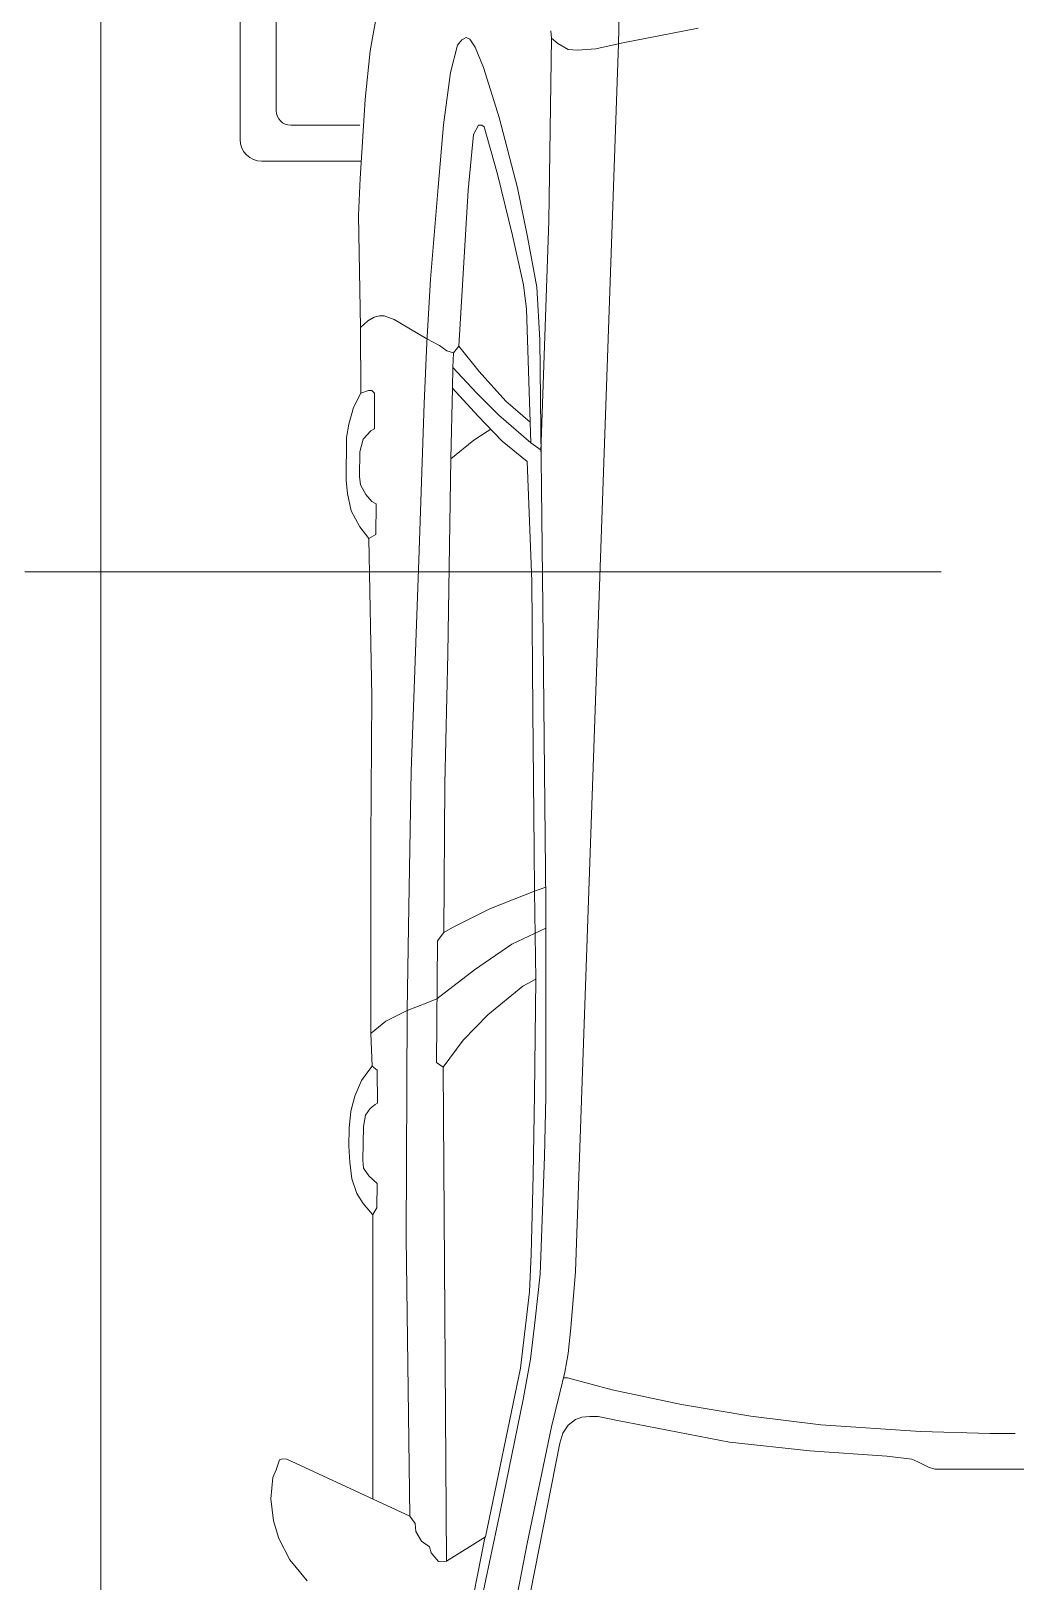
# Model space of a CAD drawing. Header units: millimetres. Extents: x 48966 to 155647, y -43515 to 30475.
# Drawn here: x 66360 to 67724, y 18119 to 20266 of the extents above; entities that cross this region are included whole.
import ezdxf

# ---------------------------------------------------------------- set-up
doc = ezdxf.new("R2010")
doc.units = ezdxf.units.MM
doc.linetypes.add('Осевые', pattern=[6350, 1270, -952.5, 3175, -952.5])
for name, color, linetype, lineweight in [('Оси-2', 7, 'Осевые', 9), ('Парковка', 7, 'Continuous', 9), ('Элементы узлов', 7, 'Continuous', 9)]:
    doc.layers.add(name, color=color, linetype=linetype, lineweight=lineweight)

# ---------------------------------------------------------------- blocks, each defined once
blk = doc.blocks.new('Парковка_одиночная - Средний класс 5500х2500мм-8504634-План -1-го этажа на отм_ -10_350')
at = {"layer": 'Парковка'}
blk.add_line((2500, 0), (2500, -5500), dxfattribs=at)
blk = doc.blocks.new('Парковка_одиночная - Средний класс 5500х2500мм-8505123-План -1-го этажа на отм_ -10_350')
at = {"layer": 'Парковка'}
for p, q in [((2500, 0), (2500, 5500)), ((2139.8, 1318.6), (2276.7, 1318.6)), ((2306.7, 1288.6), (2306.7, 1058.6)), ((2236.7, 1268.6), (2141, 1268.6)), ((2256.7, 1058.6), (2256.7, 1248.6))]:
    blk.add_line(p, q, dxfattribs=at)
for centre, radius in [((2276.7, 1288.6), 30), ((2236.7, 1248.6), 20)]:
    blk.add_arc(centre, radius, 0, 90, dxfattribs=at)
at = {"layer": 'Элементы узлов'}
for p, q in [((1998.4, 3436.2), (1946.1, 3187.1)), ((1998.4, 3436.2), (1946.1, 3187.1)), ((1998.4, 3436.2), (1946.1, 3187.1)), ((1863.7, 3094), (1930.3, 3433.2)), ((1863.7, 3094), (1930.3, 3433.2)), ((1863.7, 3094), (1930.3, 3433.2)), ((1939.3, 3391), (1908.8, 3233.2)), ((1939.3, 3391), (1908.8, 3233.2)), ((1939.3, 3391), (1908.8, 3233.2)), ((1998.6, 3382.2), (1967.8, 3225.2)), ((1998.6, 3382.2), (1967.8, 3225.2)), ((1998.6, 3382.2), (1967.8, 3225.2)), ((2213.8, 3285.1), (2237.9, 3255.9)), ((2213.8, 3285.1), (2237.9, 3255.9)), ((2213.8, 3285.1), (2237.9, 3255.9)), ((1966.6, 3224.1), (2020.8, 3257.7)), ((1966.6, 3224.1), (2020.8, 3257.7)), ((1966.6, 3224.1), (2020.8, 3257.7)), ((2020.8, 3257.7), (2032, 3258.1)), ((2020.8, 3257.7), (2032, 3258.1)), ((2020.8, 3257.7), (2032, 3258.1)), ((2020.8, 3257.7), (2025.5, 2573.4)), ((2020.8, 3257.7), (2025.5, 2573.4)), ((2020.8, 3257.7), (2025.5, 2573.4)), ((2032, 3258.1), (2042.2, 3245.9)), ((2032, 3258.1), (2042.2, 3245.9)), ((2032, 3258.1), (2042.2, 3245.9)), ((2042.2, 3245.9), (2044.4, 3237.8)), ((2042.2, 3245.9), (2044.4, 3237.8)), ((2042.2, 3245.9), (2044.4, 3237.8)), ((2237.9, 3255.9), (2253.3, 3226.4)), ((2237.9, 3255.9), (2253.3, 3226.4)), ((2237.9, 3255.9), (2253.3, 3226.4)), ((1908.8, 3233.2), (1875.4, 3071.4)), ((1908.8, 3233.2), (1875.4, 3071.4)), ((1908.8, 3233.2), (1875.4, 3071.4)), ((1918.1, 2990.5), (1966.6, 3224.1)), ((1918.1, 2990.5), (1966.6, 3224.1)), ((1918.1, 2990.5), (1966.6, 3224.1)), ((2044.4, 3237.8), (2055.3, 3229.9)), ((2044.4, 3237.8), (2055.3, 3229.9)), ((2044.4, 3237.8), (2055.3, 3229.9)), ((2055.3, 3229.9), (2063.1, 3216.8)), ((2055.3, 3229.9), (2063.1, 3216.8)), ((2055.3, 3229.9), (2063.1, 3216.8)), ((2253.3, 3226.4), (2260.6, 3201.8)), ((2253.3, 3226.4), (2260.6, 3201.8)), ((2253.3, 3226.4), (2260.6, 3201.8)), ((2063.1, 3216.8), (2064, 3205.6)), ((2063.1, 3216.8), (2064, 3205.6)), ((2063.1, 3216.8), (2064, 3205.6)), ((2064, 3205.6), (2071.7, 3195.2)), ((2064, 3205.6), (2071.7, 3195.2)), ((2064, 3205.6), (2071.7, 3195.2)), ((2260.6, 3201.8), (2264, 3171.2)), ((2260.6, 3201.8), (2264, 3171.2)), ((2260.6, 3201.8), (2264, 3171.2)), ((1946.1, 3187.1), (1914.7, 3033.8)), ((1946.1, 3187.1), (1914.7, 3033.8)), ((1946.1, 3187.1), (1914.7, 3033.8)), ((2076.6, 2810), (2071.7, 3195.2)), ((2071.7, 3195.2), (2242.1, 3116.3)), ((2076.6, 2810), (2071.7, 3195.2)), ((2071.7, 3195.2), (2242.1, 3116.3)), ((2076.6, 2810), (2071.7, 3195.2)), ((2071.7, 3195.2), (2242.1, 3116.3)), ((2122.8, 3171.5), (2122.8, 2777.3)), ((2122.8, 3171.5), (2122.8, 2777.3)), ((2122.8, 3171.5), (2122.8, 2777.3)), ((2264, 3171.2), (2261.5, 3141.8)), ((2264, 3171.2), (2261.5, 3141.8)), ((2264, 3171.2), (2261.5, 3141.8)), ((2261.5, 3141.8), (2256.9, 3131.1)), ((2261.5, 3141.8), (2256.9, 3131.1)), ((2261.5, 3141.8), (2256.9, 3131.1)), ((1156.3, 3130.2), (1250, 3130.2)), ((1156.3, 3130.2), (1250, 3130.2)), ((1156.3, 3130.2), (1250, 3130.2)), ((1250, 3130.2), (1343.7, 3130.2)), ((1250, 3130.2), (1343.7, 3130.2)), ((1250, 3130.2), (1343.7, 3130.2)), ((1343.7, 3130.2), (1352.8, 3127.5)), ((1343.7, 3130.2), (1352.8, 3127.5)), ((1343.7, 3130.2), (1352.8, 3127.5)), ((1352.8, 3127.5), (1367.5, 3120.3)), ((1352.8, 3127.5), (1367.5, 3120.3)), ((1352.8, 3127.5), (1367.5, 3120.3)), ((1367.5, 3120.3), (1375.9, 3116.5)), ((1367.5, 3120.3), (1375.9, 3116.5)), ((1367.5, 3120.3), (1375.9, 3116.5)), ((1375.9, 3116.5), (1410.3, 3112.2)), ((1375.9, 3116.5), (1410.3, 3112.2)), ((1375.9, 3116.5), (1410.3, 3112.2)), ((2242.1, 3116.3), (2248, 3116.1)), ((2242.1, 3116.3), (2248, 3116.1)), ((2242.1, 3116.3), (2248, 3116.1)), ((2248, 3116.1), (2252, 3117.5)), ((2248, 3116.1), (2252, 3117.5)), ((2248, 3116.1), (2252, 3117.5)), ((2252, 3117.5), (2256.9, 3131.1)), ((2252, 3117.5), (2256.9, 3131.1)), ((2252, 3117.5), (2256.9, 3131.1)), ((1410.3, 3112.2), (1517.3, 3105)), ((1410.3, 3112.2), (1517.3, 3105)), ((1410.3, 3112.2), (1517.3, 3105)), ((1517.3, 3105), (1628.7, 3093)), ((1517.3, 3105), (1628.7, 3093)), ((1517.3, 3105), (1628.7, 3093)), ((1628.7, 3093), (1786.1, 3062.3)), ((1628.7, 3093), (1786.1, 3062.3)), ((1628.7, 3093), (1786.1, 3062.3)), ((1859.5, 3080.6), (1863.7, 3094)), ((1859.5, 3080.6), (1863.7, 3094)), ((1859.5, 3080.6), (1863.7, 3094)), ((1232.8, 3080.9), (1250, 3080.9)), ((1232.8, 3080.9), (1250, 3080.9)), ((1232.8, 3080.9), (1250, 3080.9)), ((1250, 3080.9), (1267.2, 3080.9)), ((1250, 3080.9), (1267.2, 3080.9)), ((1250, 3080.9), (1267.2, 3080.9)), ((1267.2, 3080.9), (1364, 3078)), ((1267.2, 3080.9), (1364, 3078)), ((1267.2, 3080.9), (1364, 3078)), ((1364, 3078), (1501.9, 3068.6)), ((1364, 3078), (1501.9, 3068.6)), ((1364, 3078), (1501.9, 3068.6)), ((1852, 3069.2), (1859.5, 3080.6)), ((1852, 3069.2), (1859.5, 3080.6)), ((1852, 3069.2), (1859.5, 3080.6)), ((1875.4, 3071.4), (1863.8, 3024.6)), ((1875.4, 3071.4), (1863.8, 3024.6)), ((1875.4, 3071.4), (1863.8, 3024.6)), ((1501.9, 3068.6), (1599.1, 3057)), ((1501.9, 3068.6), (1599.1, 3057)), ((1501.9, 3068.6), (1599.1, 3057)), ((1599.1, 3057), (1695.2, 3040.5)), ((1599.1, 3057), (1695.2, 3040.5)), ((1599.1, 3057), (1695.2, 3040.5)), ((1786.1, 3062.3), (1810.4, 3057.5)), ((1786.1, 3062.3), (1810.4, 3057.5)), ((1786.1, 3062.3), (1810.4, 3057.5)), ((1810.4, 3057.5), (1822.3, 3057.3)), ((1810.4, 3057.5), (1822.3, 3057.3)), ((1810.4, 3057.5), (1822.3, 3057.3)), ((1822.3, 3057.3), (1833.1, 3058.3)), ((1822.3, 3057.3), (1833.1, 3058.3)), ((1822.3, 3057.3), (1833.1, 3058.3)), ((1833.1, 3058.3), (1841.9, 3061.4)), ((1833.1, 3058.3), (1841.9, 3061.4)), ((1833.1, 3058.3), (1841.9, 3061.4)), ((1841.9, 3061.4), (1852, 3069.2)), ((1841.9, 3061.4), (1852, 3069.2)), ((1841.9, 3061.4), (1852, 3069.2)), ((1695.2, 3040.5), (1791.3, 3020.2)), ((1695.2, 3040.5), (1791.3, 3020.2)), ((1695.2, 3040.5), (1791.3, 3020.2)), ((1914.7, 3033.8), (1904.5, 2977.9)), ((1914.7, 3033.8), (1904.5, 2977.9)), ((1914.7, 3033.8), (1904.5, 2977.9)), ((1791.3, 3020.2), (1852.8, 3003.7)), ((1791.3, 3020.2), (1852.8, 3003.7)), ((1791.3, 3020.2), (1852.8, 3003.7)), ((1863.8, 3024.6), (1856.6, 2996.1)), ((1863.8, 3024.6), (1856.6, 2996.1)), ((1863.8, 3024.6), (1856.6, 2996.1)), ((1856.6, 2996.1), (1852.2, 2969.8)), ((1856.6, 2996.1), (1852.2, 2969.8)), ((1856.6, 2996.1), (1852.2, 2969.8)), ((1852.8, 3003.7), (1858.5, 3003.7)), ((1852.8, 3003.7), (1858.5, 3003.7)), ((1852.8, 3003.7), (1858.5, 3003.7)), ((1905.9, 2884.5), (1918.1, 2990.5)), ((1905.9, 2884.5), (1918.1, 2990.5)), ((1905.9, 2884.5), (1918.1, 2990.5)), ((1852.2, 2969.8), (1848.4, 2934.6)), ((1852.2, 2969.8), (1848.4, 2934.6)), ((1852.2, 2969.8), (1848.4, 2934.6)), ((1904.5, 2977.9), (1897.8, 2923.3)), ((1904.5, 2977.9), (1897.8, 2923.3)), ((1904.5, 2977.9), (1897.8, 2923.3)), ((1848.4, 2934.6), (1842, 2856.5)), ((1848.4, 2934.6), (1842, 2856.5)), ((1848.4, 2934.6), (1842, 2856.5)), ((1897.8, 2923.3), (1891.1, 2860.1)), ((1897.8, 2923.3), (1891.1, 2860.1)), ((1897.8, 2923.3), (1891.1, 2860.1)), ((1903.4, 2832.5), (1905.9, 2884.5)), ((1903.4, 2832.5), (1905.9, 2884.5)), ((1903.4, 2832.5), (1905.9, 2884.5)), ((1782.5, 1156), (1842, 2856.5)), ((1782.5, 1156), (1842, 2856.5)), ((1782.5, 1156), (1842, 2856.5)), ((1891.1, 2860.1), (1884.9, 2697.1)), ((1891.1, 2860.1), (1884.9, 2697.1)), ((1891.1, 2860.1), (1884.9, 2697.1)), ((1900.5, 2722.8), (1903.4, 2832.5)), ((1900.5, 2722.8), (1903.4, 2832.5)), ((1900.5, 2722.8), (1903.4, 2832.5)), ((2075.1, 2494.9), (2076.6, 2810)), ((2075.1, 2494.9), (2076.6, 2810)), ((2075.1, 2494.9), (2076.6, 2810)), ((2122.8, 2777.3), (2117.1, 2768.3)), ((2122.8, 2777.3), (2117.1, 2768.3)), ((2122.8, 2777.3), (2117.1, 2768.3)), ((2136.3, 2762.2), (2123.2, 2777.3)), ((2136.3, 2762.2), (2123.2, 2777.3)), ((2136.3, 2762.2), (2123.2, 2777.3)), ((2117.1, 2768.3), (2116.9, 2734.4)), ((2117.1, 2768.3), (2116.9, 2734.4)), ((2117.1, 2768.3), (2116.9, 2734.4)), ((2145, 2748.6), (2136.3, 2762.2)), ((2145, 2748.6), (2136.3, 2762.2)), ((2145, 2748.6), (2136.3, 2762.2)), ((2151.8, 2728.3), (2145, 2748.6)), ((2151.8, 2728.3), (2145, 2748.6)), ((2151.8, 2728.3), (2145, 2748.6)), ((2116.9, 2734.4), (2128.2, 2723.8)), ((2116.9, 2734.4), (2128.2, 2723.8)), ((2116.9, 2734.4), (2128.2, 2723.8)), ((2154.6, 2704.8), (2151.8, 2728.3)), ((2154.6, 2704.8), (2151.8, 2728.3)), ((2154.6, 2704.8), (2151.8, 2728.3)), ((1898.6, 2610.9), (1900.5, 2722.8)), ((1898.6, 2610.9), (1900.5, 2722.8)), ((1898.6, 2610.9), (1900.5, 2722.8)), ((2128.2, 2723.8), (2135.7, 2713.1)), ((2128.2, 2723.8), (2135.7, 2713.1)), ((2128.2, 2723.8), (2135.7, 2713.1)), ((2135.7, 2713.1), (2136.7, 2702)), ((2135.7, 2713.1), (2136.7, 2702)), ((2135.7, 2713.1), (2136.7, 2702)), ((1884.9, 2697.1), (1883, 2614.6)), ((1884.9, 2697.1), (1883, 2614.6)), ((1884.9, 2697.1), (1883, 2614.6)), ((2136.7, 2702), (2135.7, 2655.8)), ((2136.7, 2702), (2135.7, 2655.8)), ((2136.7, 2702), (2135.7, 2655.8)), ((2156.2, 2683), (2154.6, 2704.8)), ((2156.2, 2683), (2154.6, 2704.8)), ((2156.2, 2683), (2154.6, 2704.8)), ((2155.4, 2658.1), (2156.2, 2683)), ((2155.4, 2658.1), (2156.2, 2683)), ((2155.4, 2658.1), (2156.2, 2683)), ((2135.7, 2655.8), (2132.9, 2640)), ((2135.7, 2655.8), (2132.9, 2640)), ((2135.7, 2655.8), (2132.9, 2640)), ((2153.1, 2634.2), (2155.4, 2658.1)), ((2153.1, 2634.2), (2155.4, 2658.1)), ((2153.1, 2634.2), (2155.4, 2658.1)), ((2119.7, 2625.2), (2116.4, 2623.1)), ((2119.7, 2625.2), (2116.4, 2623.1)), ((2119.7, 2625.2), (2116.4, 2623.1)), ((2116.4, 2623.1), (2116.9, 2577.7)), ((2116.4, 2623.1), (2116.9, 2577.7)), ((2116.4, 2623.1), (2116.9, 2577.7)), ((2126.7, 2630.7), (2119.7, 2625.2)), ((2126.7, 2630.7), (2119.7, 2625.2)), ((2126.7, 2630.7), (2119.7, 2625.2)), ((2132.9, 2640), (2126.7, 2630.7)), ((2132.9, 2640), (2126.7, 2630.7)), ((2132.9, 2640), (2126.7, 2630.7)), ((2148, 2613.4), (2153.1, 2634.2)), ((2148, 2613.4), (2153.1, 2634.2)), ((2148, 2613.4), (2153.1, 2634.2)), ((1883, 2614.6), (1883, 2346)), ((1883, 2614.6), (1883, 2346)), ((1883, 2614.6), (1883, 2346)), ((1897.1, 2451.6), (1898.6, 2610.9)), ((1897.1, 2451.6), (1898.6, 2610.9)), ((1897.1, 2451.6), (1898.6, 2610.9)), ((2138.6, 2592), (2148, 2613.4)), ((2138.6, 2592), (2148, 2613.4)), ((2138.6, 2592), (2148, 2613.4)), ((2116.9, 2577.7), (2123.7, 2572.2)), ((2116.9, 2577.7), (2123.7, 2572.2)), ((2116.9, 2577.7), (2123.7, 2572.2)), ((2123.7, 2572.2), (2128.6, 2577.9)), ((2123.7, 2572.2), (2128.6, 2577.9)), ((2123.7, 2572.2), (2128.6, 2577.9)), ((2128.6, 2577.9), (2138.6, 2592)), ((2128.6, 2577.9), (2138.6, 2592)), ((2128.6, 2577.9), (2138.6, 2592)), ((2025.5, 2573.4), (1997.5, 2536.1)), ((2025.5, 2573.4), (1997.5, 2536.1)), ((2025.5, 2573.4), (1997.5, 2536.1)), ((2025.5, 2573.4), (2034.7, 2567.1)), ((2025.5, 2573.4), (2034.7, 2567.1)), ((2025.5, 2573.4), (2034.7, 2567.1)), ((2034.7, 2567.1), (2033.4, 2398.6)), ((2034.7, 2567.1), (2033.4, 2398.6)), ((2034.7, 2567.1), (2033.4, 2398.6)), ((2125.4, 2526.3), (2123.7, 2572.2)), ((2125.4, 2526.3), (2123.7, 2572.2)), ((2125.4, 2526.3), (2123.7, 2572.2)), ((1997.5, 2536.1), (1963.6, 2500.7)), ((1997.5, 2536.1), (1963.6, 2500.7)), ((1997.5, 2536.1), (1963.6, 2500.7)), ((2105, 2509.6), (2125.1, 2526.3)), ((2105, 2509.6), (2125.1, 2526.3)), ((2105, 2509.6), (2125.1, 2526.3)), ((2125.4, 2259.6), (2125.4, 2526.3)), ((2125.4, 2259.6), (2125.4, 2526.3)), ((2125.4, 2259.6), (2125.4, 2526.3)), ((1963.6, 2500.7), (1915.1, 2461.3)), ((1963.6, 2500.7), (1915.1, 2461.3)), ((1963.6, 2500.7), (1915.1, 2461.3)), ((2046.4, 2483.8), (2075.1, 2494.9)), ((2046.4, 2483.8), (2075.1, 2494.9)), ((2046.4, 2483.8), (2075.1, 2494.9)), ((2073.6, 2379.1), (2075.1, 2494.9)), ((2073.6, 2379.1), (2075.1, 2494.9)), ((2073.6, 2379.1), (2075.1, 2494.9)), ((2075.1, 2494.9), (2105, 2509.6)), ((2075.1, 2494.9), (2105, 2509.6)), ((2075.1, 2494.9), (2105, 2509.6)), ((1982.1, 2438.8), (2034, 2478.8)), ((1982.1, 2438.8), (2034, 2478.8)), ((1982.1, 2438.8), (2034, 2478.8)), ((2034, 2478.8), (2046.4, 2483.8)), ((2034, 2478.8), (2046.4, 2483.8)), ((2034, 2478.8), (2046.4, 2483.8)), ((1915.1, 2461.3), (1897.1, 2451.6)), ((1915.1, 2461.3), (1897.1, 2451.6)), ((1915.1, 2461.3), (1897.1, 2451.6)), ((1897.1, 2451.6), (1898.8, 2329.6)), ((1897.1, 2451.6), (1898.8, 2329.6)), ((1897.1, 2451.6), (1898.8, 2329.6)), ((1930.1, 2403.1), (1982.1, 2438.8)), ((1930.1, 2403.1), (1982.1, 2438.8)), ((1930.1, 2403.1), (1982.1, 2438.8)), ((1883, 2380.7), (1930.1, 2403.1)), ((1883, 2380.7), (1930.1, 2403.1)), ((1883, 2380.7), (1930.1, 2403.1)), ((2012.2, 2380.1), (2024.3, 2386.8)), ((2012.2, 2380.1), (2024.3, 2386.8)), ((2012.2, 2380.1), (2024.3, 2386.8)), ((2024.3, 2386.8), (2023.1, 2181)), ((2024.3, 2386.8), (2023.1, 2181)), ((2024.3, 2386.8), (2023.1, 2181)), ((2033.4, 2398.6), (2024.3, 2386.8)), ((2033.4, 2398.6), (2024.3, 2386.8)), ((2033.4, 2398.6), (2024.3, 2386.8)), ((1959.6, 2353.7), (2012.2, 2380.1)), ((1959.6, 2353.7), (2012.2, 2380.1)), ((1959.6, 2353.7), (2012.2, 2380.1)), ((2069.5, 2163.3), (2073.6, 2379.1)), ((2069.5, 2163.3), (2073.6, 2379.1)), ((2069.5, 2163.3), (2073.6, 2379.1)), ((1883, 2346), (1887, 1935.4)), ((1883, 2346), (1887, 1935.4)), ((1883, 2346), (1887, 1935.4)), ((1898.8, 2329.6), (1959.6, 2353.7)), ((1898.8, 2329.6), (1959.6, 2353.7)), ((1898.8, 2329.6), (1959.6, 2353.7)), ((1898.8, 2329.6), (1883.2, 2324.1)), ((1898.8, 2329.6), (1883.2, 2324.1)), ((1898.8, 2329.6), (1883.2, 2324.1)), ((1899.4, 2272.6), (1898.8, 2329.6)), ((1899.4, 2272.6), (1898.8, 2329.6)), ((1899.4, 2272.6), (1898.8, 2329.6)), ((1900.9, 2079.2), (1899.4, 2272.6)), ((1900.9, 2079.2), (1899.4, 2272.6)), ((1900.9, 2079.2), (1899.4, 2272.6)), ((2124.2, 2060.1), (2125.4, 2259.6)), ((2124.2, 2060.1), (2125.4, 2259.6)), ((2124.2, 2060.1), (2125.4, 2259.6)), ((2023.1, 2181), (2018.8, 2000.8)), ((2023.1, 2181), (2018.8, 2000.8)), ((2023.1, 2181), (2018.8, 2000.8)), ((2059.2, 1871.1), (2069.5, 2163.3)), ((2059.2, 1871.1), (2069.5, 2163.3)), ((2059.2, 1871.1), (2069.5, 2163.3)), ((1902.6, 1900.4), (1900.9, 2079.2)), ((1902.6, 1900.4), (1900.9, 2079.2)), ((1902.6, 1900.4), (1900.9, 2079.2)), ((2128.6, 1841), (2124.2, 2060.1)), ((2128.6, 1841), (2124.2, 2060.1)), ((2128.6, 1841), (2124.2, 2060.1)), ((2018.8, 2000.8), (2014.6, 1730.9)), ((2018.8, 2000.8), (2014.6, 1730.9)), ((2018.8, 2000.8), (2014.6, 1730.9)), ((1887, 1935.4), (1891.6, 1566.1)), ((1887, 1935.4), (1891.6, 1566.1)), ((1887, 1935.4), (1891.6, 1566.1)), ((1908.7, 1734.5), (1902.6, 1900.4)), ((1908.7, 1734.5), (1902.6, 1900.4)), ((1908.7, 1734.5), (1902.6, 1900.4)), ((2051.6, 1654.2), (2059.2, 1871.1)), ((2051.6, 1654.2), (2059.2, 1871.1)), ((2051.6, 1654.2), (2059.2, 1871.1)), ((2118.5, 1835.7), (2118.2, 1793.1)), ((2118.5, 1835.7), (2118.2, 1793.1)), ((2118.5, 1835.7), (2118.2, 1793.1)), ((2128.6, 1841), (2118.5, 1835.7)), ((2128.6, 1841), (2118.5, 1835.7)), ((2128.6, 1841), (2118.5, 1835.7)), ((2140.9, 1825.1), (2128.6, 1841)), ((2140.9, 1825.1), (2128.6, 1841)), ((2140.9, 1825.1), (2128.6, 1841)), ((2152.7, 1802.7), (2140.9, 1825.1)), ((2152.7, 1802.7), (2140.9, 1825.1)), ((2152.7, 1802.7), (2140.9, 1825.1)), ((2118.2, 1793.1), (2124.3, 1789.7)), ((2118.2, 1793.1), (2124.3, 1789.7)), ((2118.2, 1793.1), (2124.3, 1789.7)), ((2124.3, 1789.7), (2132.7, 1780.4)), ((2124.3, 1789.7), (2132.7, 1780.4)), ((2124.3, 1789.7), (2132.7, 1780.4)), ((2158, 1778.6), (2152.7, 1802.7)), ((2158, 1778.6), (2152.7, 1802.7)), ((2158, 1778.6), (2152.7, 1802.7)), ((2132.7, 1780.4), (2140.1, 1766.9)), ((2132.7, 1780.4), (2140.1, 1766.9)), ((2132.7, 1780.4), (2140.1, 1766.9)), ((2140.1, 1766.9), (2141.1, 1755.1)), ((2140.1, 1766.9), (2141.1, 1755.1)), ((2140.1, 1766.9), (2141.1, 1755.1)), ((2159.6, 1760.8), (2158, 1778.6)), ((2159.6, 1760.8), (2158, 1778.6)), ((2159.6, 1760.8), (2158, 1778.6)), ((2159.2, 1701.1), (2159.6, 1760.8)), ((2159.2, 1701.1), (2159.6, 1760.8)), ((2159.2, 1701.1), (2159.6, 1760.8)), ((2141.1, 1755.1), (2140.8, 1720.9)), ((2141.1, 1755.1), (2140.8, 1720.9)), ((2141.1, 1755.1), (2140.8, 1720.9)), ((1878.7, 1401.2), (1889.9, 1721)), ((1878.7, 1401.2), (1889.9, 1721)), ((1878.7, 1401.2), (1889.9, 1721)), ((1903.9, 1708.4), (1889.7, 1718.8)), ((1903.9, 1708.4), (1889.7, 1718.8)), ((1903.9, 1708.4), (1889.7, 1718.8)), ((1943.4, 1706.2), (1908.7, 1734.5)), ((1943.4, 1706.2), (1908.7, 1734.5)), ((1943.4, 1706.2), (1908.7, 1734.5)), ((2014.6, 1730.9), (1982.8, 1704.7)), ((2014.6, 1730.9), (1982.8, 1704.7)), ((2014.6, 1730.9), (1982.8, 1704.7)), ((2014.6, 1730.9), (2012.4, 1632.8)), ((2014.6, 1730.9), (2012.4, 1632.8)), ((2014.6, 1730.9), (2012.4, 1632.8)), ((2140.8, 1720.9), (2136, 1703.7)), ((2140.8, 1720.9), (2136, 1703.7)), ((2140.8, 1720.9), (2136, 1703.7)), ((1903.9, 1708.4), (1948.2, 1670.1)), ((1910, 1523.5), (1903.9, 1708.4)), ((1903.9, 1708.4), (1948.2, 1670.1)), ((1910, 1523.5), (1903.9, 1708.4)), ((1903.9, 1708.4), (1948.2, 1670.1)), ((1910, 1523.5), (1903.9, 1708.4)), ((1977.3, 1671.4), (1943.4, 1706.2)), ((1977.3, 1671.4), (1943.4, 1706.2)), ((1977.3, 1671.4), (1943.4, 1706.2)), ((1982.8, 1704.7), (1964.5, 1692.9)), ((1982.8, 1704.7), (1964.5, 1692.9)), ((1982.8, 1704.7), (1964.5, 1692.9)), ((2136, 1703.7), (2125.7, 1692.2)), ((2136, 1703.7), (2125.7, 1692.2)), ((2136, 1703.7), (2125.7, 1692.2)), ((2156.1, 1682.7), (2159.2, 1701.1)), ((2156.1, 1682.7), (2159.2, 1701.1)), ((2156.1, 1682.7), (2159.2, 1701.1)), ((1904.8, 1680.1), (1938.7, 1651)), ((1904.8, 1680.1), (1938.7, 1651)), ((1904.8, 1680.1), (1938.7, 1651)), ((1964.5, 1692.9), (1959.3, 1689.9)), ((1964.5, 1692.9), (1959.3, 1689.9)), ((1964.5, 1692.9), (1959.3, 1689.9)), ((2125.7, 1692.2), (2120.4, 1689.1)), ((2125.7, 1692.2), (2120.4, 1689.1)), ((2125.7, 1692.2), (2120.4, 1689.1)), ((2120.4, 1689.1), (2120.4, 1639.9)), ((2120.4, 1689.1), (2120.4, 1639.9)), ((2120.4, 1689.1), (2120.4, 1639.9)), ((2149.5, 1659.6), (2156.1, 1682.7)), ((2149.5, 1659.6), (2156.1, 1682.7)), ((2149.5, 1659.6), (2156.1, 1682.7)), ((1948.2, 1670.1), (1979.1, 1639.2)), ((1948.2, 1670.1), (1979.1, 1639.2)), ((1948.2, 1670.1), (1979.1, 1639.2)), ((2012.4, 1632.8), (1977.3, 1671.4)), ((2012.4, 1632.8), (1977.3, 1671.4)), ((2012.4, 1632.8), (1977.3, 1671.4)), ((2048.1, 1570), (2051.6, 1654.2)), ((2048.1, 1570), (2051.6, 1654.2)), ((2048.1, 1570), (2051.6, 1654.2)), ((2139.3, 1639.9), (2149.5, 1659.6)), ((2139.3, 1639.9), (2149.5, 1659.6)), ((2139.3, 1639.9), (2149.5, 1659.6)), ((1938.7, 1651), (1975.6, 1609.7)), ((1938.7, 1651), (1975.6, 1609.7)), ((1938.7, 1651), (1975.6, 1609.7)), ((1979.1, 1639.2), (2012.1, 1604.2)), ((1979.1, 1639.2), (2012.1, 1604.2)), ((1979.1, 1639.2), (2012.1, 1604.2)), ((2012.4, 1632.8), (2012.1, 1604.2)), ((2012.4, 1632.8), (2012.1, 1604.2)), ((2012.4, 1632.8), (2012.1, 1604.2)), ((2120.4, 1639.9), (2124.2, 1636.3)), ((2120.4, 1639.9), (2124.2, 1636.3)), ((2120.4, 1639.9), (2124.2, 1636.3)), ((2124.2, 1636.3), (2128.8, 1636.1)), ((2124.2, 1636.3), (2128.8, 1636.1)), ((2124.2, 1636.3), (2128.8, 1636.1)), ((2128.8, 1636.1), (2139.3, 1639.9)), ((2128.8, 1636.1), (2139.3, 1639.9)), ((2128.8, 1636.1), (2139.3, 1639.9)), ((2140.1, 1549), (2139.3, 1639.9)), ((2140.1, 1549), (2139.3, 1639.9)), ((2140.1, 1549), (2139.3, 1639.9)), ((1975.6, 1609.7), (2003.8, 1574.6)), ((1975.6, 1609.7), (2003.8, 1574.6)), ((1975.6, 1609.7), (2003.8, 1574.6)), ((2012.1, 1604.2), (2010.9, 1584)), ((2012.1, 1604.2), (2010.9, 1584)), ((2012.1, 1604.2), (2010.9, 1584)), ((2003.8, 1574.6), (1990.5, 1358.8)), ((2003.8, 1574.6), (1990.5, 1358.8)), ((2003.8, 1574.6), (1990.5, 1358.8)), ((2010.9, 1584), (2003.8, 1574.6)), ((2010.9, 1584), (2003.8, 1574.6)), ((2010.9, 1584), (2003.8, 1574.6)), ((2010.9, 1584), (2020.4, 1581.3)), ((2010.9, 1584), (2020.4, 1581.3)), ((2010.9, 1584), (2020.4, 1581.3)), ((2020.4, 1581.3), (2030.4, 1574)), ((2020.4, 1581.3), (2030.4, 1574)), ((2020.4, 1581.3), (2030.4, 1574)), ((2030.4, 1574), (2047.9, 1564.4)), ((2030.4, 1574), (2047.9, 1564.4)), ((2030.4, 1574), (2047.9, 1564.4)), ((2042.9, 1482.1), (2048.1, 1570)), ((2042.9, 1482.1), (2048.1, 1570)), ((2042.9, 1482.1), (2048.1, 1570)), ((1891.6, 1566.1), (1895.7, 1493.2)), ((1891.6, 1566.1), (1895.7, 1493.2)), ((1891.6, 1566.1), (1895.7, 1493.2)), ((2047.9, 1564.4), (2093.2, 1537.8)), ((2047.9, 1564.4), (2093.2, 1537.8)), ((2047.9, 1564.4), (2093.2, 1537.8)), ((2129.9, 1539.8), (2140.1, 1549)), ((2129.9, 1539.8), (2140.1, 1549)), ((2129.9, 1539.8), (2140.1, 1549)), ((2142.5, 1393.2), (2140.1, 1549)), ((2142.5, 1393.2), (2140.1, 1549)), ((2142.5, 1393.2), (2140.1, 1549)), ((2093.2, 1537.8), (2107.2, 1532.6)), ((2093.2, 1537.8), (2107.2, 1532.6)), ((2093.2, 1537.8), (2107.2, 1532.6)), ((2107.2, 1532.6), (2113.6, 1532.6)), ((2107.2, 1532.6), (2113.6, 1532.6)), ((2107.2, 1532.6), (2113.6, 1532.6)), ((2113.6, 1532.6), (2120.8, 1534.4)), ((2113.6, 1532.6), (2120.8, 1534.4)), ((2113.6, 1532.6), (2120.8, 1534.4)), ((2120.8, 1534.4), (2129.9, 1539.8)), ((2120.8, 1534.4), (2129.9, 1539.8)), ((2120.8, 1534.4), (2129.9, 1539.8)), ((1913.9, 1489.6), (1910, 1523.5)), ((1913.9, 1489.6), (1910, 1523.5)), ((1913.9, 1489.6), (1910, 1523.5)), ((1895.7, 1493.2), (1908.5, 1423.4)), ((1895.7, 1493.2), (1908.5, 1423.4)), ((1895.7, 1493.2), (1908.5, 1423.4)), ((1929.2, 1421.6), (1913.9, 1489.6)), ((1929.2, 1421.6), (1913.9, 1489.6)), ((1929.2, 1421.6), (1913.9, 1489.6)), ((2032.3, 1354.4), (2042.9, 1482.1)), ((2032.3, 1354.4), (2042.9, 1482.1)), ((2032.3, 1354.4), (2042.9, 1482.1)), ((1908.5, 1423.4), (1922.3, 1355.6)), ((1908.5, 1423.4), (1922.3, 1355.6)), ((1908.5, 1423.4), (1922.3, 1355.6)), ((1950, 1336.4), (1929.2, 1421.6)), ((1950, 1336.4), (1929.2, 1421.6)), ((1950, 1336.4), (1929.2, 1421.6)), ((1875.1, 1148), (1878.7, 1401.2)), ((1875.1, 1148), (1878.7, 1401.2)), ((1875.1, 1148), (1878.7, 1401.2)), ((2140.6, 1342.6), (2142.5, 1393.2)), ((2140.6, 1342.6), (2142.5, 1393.2)), ((2140.6, 1342.6), (2142.5, 1393.2)), ((1922.3, 1355.6), (1947.9, 1257.8)), ((1922.3, 1355.6), (1947.9, 1257.8)), ((1922.3, 1355.6), (1947.9, 1257.8)), ((1990.5, 1358.8), (1983.5, 1281.6)), ((1990.5, 1358.8), (1983.5, 1281.6)), ((1990.5, 1358.8), (1983.5, 1281.6)), ((2024.9, 1268.2), (2032.3, 1354.4)), ((2024.9, 1268.2), (2032.3, 1354.4)), ((2024.9, 1268.2), (2032.3, 1354.4)), ((1968.7, 1270.7), (1950, 1336.4)), ((1968.7, 1270.7), (1950, 1336.4)), ((1968.7, 1270.7), (1950, 1336.4)), ((2133.5, 1232.9), (2140.6, 1342.6)), ((2133.5, 1232.9), (2140.6, 1342.6)), ((2133.5, 1232.9), (2140.6, 1342.6)), ((1971.8, 1268.5), (1968.7, 1270.7)), ((1971.8, 1268.5), (1968.7, 1270.7)), ((1971.8, 1268.5), (1968.7, 1270.7)), ((1976.5, 1268.5), (1971.8, 1268.5)), ((1976.5, 1268.5), (1971.8, 1268.5)), ((1976.5, 1268.5), (1971.8, 1268.5)), ((1983.5, 1281.6), (1976.5, 1268.5)), ((1983.5, 1281.6), (1976.5, 1268.5)), ((1983.5, 1281.6), (1976.5, 1268.5)), ((2015.3, 1195.5), (2024.9, 1268.2)), ((2015.3, 1195.5), (2024.9, 1268.2)), ((2015.3, 1195.5), (2024.9, 1268.2)), ((1947.9, 1257.8), (1969.3, 1188.6)), ((1947.9, 1257.8), (1969.3, 1188.6)), ((1947.9, 1257.8), (1969.3, 1188.6)), ((2126.4, 1165.6), (2133.5, 1232.9)), ((2126.4, 1165.6), (2133.5, 1232.9)), ((2126.4, 1165.6), (2133.5, 1232.9)), ((1969.3, 1188.6), (1981.1, 1160.6)), ((1969.3, 1188.6), (1981.1, 1160.6)), ((1969.3, 1188.6), (1981.1, 1160.6)), ((2005.7, 1158), (2015.3, 1195.5)), ((2005.7, 1158), (2015.3, 1195.5)), ((2005.7, 1158), (2015.3, 1195.5)), ((1778.8, 1155.2), (1813.9, 1162.8)), ((1778.8, 1155.2), (1813.9, 1162.8)), ((1778.8, 1155.2), (1813.9, 1162.8)), ((1813.9, 1162.8), (1839.1, 1164.7)), ((1813.9, 1162.8), (1839.1, 1164.7)), ((1813.9, 1162.8), (1839.1, 1164.7)), ((1839.1, 1164.7), (1852.1, 1163.6)), ((1839.1, 1164.7), (1852.1, 1163.6)), ((1839.1, 1164.7), (1852.1, 1163.6)), ((1852.1, 1163.6), (1866.2, 1155.5)), ((1852.1, 1163.6), (1866.2, 1155.5)), ((1852.1, 1163.6), (1866.2, 1155.5)), ((1981.1, 1160.6), (1988.4, 1149.7)), ((1981.1, 1160.6), (1988.4, 1149.7)), ((1981.1, 1160.6), (1988.4, 1149.7)), ((2115.3, 1104.1), (2126.4, 1165.6)), ((2115.3, 1104.1), (2126.4, 1165.6)), ((2115.3, 1104.1), (2126.4, 1165.6)), ((1671.8, 1134.2), (1778.8, 1155.2)), ((1671.8, 1134.2), (1778.8, 1155.2)), ((1671.8, 1134.2), (1778.8, 1155.2)), ((1779, 987.7), (1782.5, 1156)), ((1779, 987.7), (1782.5, 1156)), ((1779, 987.7), (1782.5, 1156)), ((1866.2, 1155.5), (1875.1, 1148)), ((1866.2, 1155.5), (1875.1, 1148)), ((1866.2, 1155.5), (1875.1, 1148)), ((1875.1, 1148), (1876.3, 1138.1)), ((1875.1, 1148), (1876.3, 1138.1)), ((1875.1, 1148), (1876.3, 1138.1)), ((1988.4, 1149.7), (1993.6, 1147.2)), ((1988.4, 1149.7), (1993.6, 1147.2)), ((1988.4, 1149.7), (1993.6, 1147.2)), ((1993.6, 1147.2), (1999.6, 1150.4)), ((1993.6, 1147.2), (1999.6, 1150.4)), ((1993.6, 1147.2), (1999.6, 1150.4)), ((1999.6, 1150.4), (2005.7, 1158)), ((1999.6, 1150.4), (2005.7, 1158)), ((1999.6, 1150.4), (2005.7, 1158))]:
    blk.add_line(p, q, dxfattribs=at)

msp = doc.modelspace()

# ---------------------------------------------------------------- linework, layer by layer
at = {"layer": 'Оси-2'}
msp.add_line((150171.6, 19517.1), (50565.6, 19517.1), dxfattribs=at)

# ---------------------------------------------------------------- block references
at = {"layer": 'Парковка'}
msp.add_blockref('Парковка_одиночная - Средний класс 5500х2500мм-8504634-План -1-го этажа на отм_ -10_350', (63956.6, 21404.3), dxfattribs=at)
at = {"layer": 'Парковка', "rotation": 180}
msp.add_blockref('Парковка_одиночная - Средний класс 5500х2500мм-8505123-План -1-го этажа на отм_ -10_350', (68956.6, 21404.3), dxfattribs=at)

doc.saveas('drawing.dxf')
